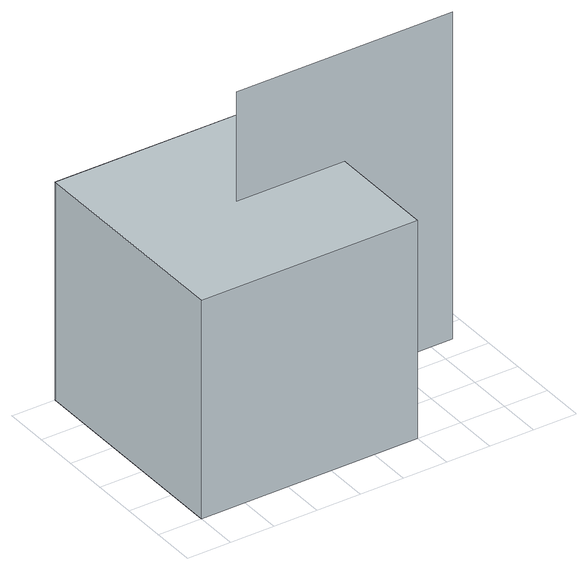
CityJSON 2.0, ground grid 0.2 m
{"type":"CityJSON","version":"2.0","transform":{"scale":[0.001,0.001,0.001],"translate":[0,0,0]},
"CityObjects":{
"object1":{"type":"GenericCityObject","attributes":{"function":"something"},"geometry":[{"type":"Solid","lod":"1","boundaries":[[[[0,1,2,3]],[[4,5,1,0]],[[5,6,2,1]],[[6,7,3,2]],[[7,4,0,3]],[[7,6,5,4]]]]}]},
"object2":{"type":"GenericCityObject","attributes":{"function":"something different"},"geometry":[{"type":"MultiSurface","lod":"1","boundaries":[[[8,9,10,11]]]}]}
},
"vertices":[
[0,0,1000],[1000,0,1000],[1000,1000,1000],[0,1000,1000],[0,0,0],[1000,0,0],[1000,1000,0],[0,1000,0],
[500,500,0],[1500,500,0],[1500,500,1500],[500,500,1500]
]}
